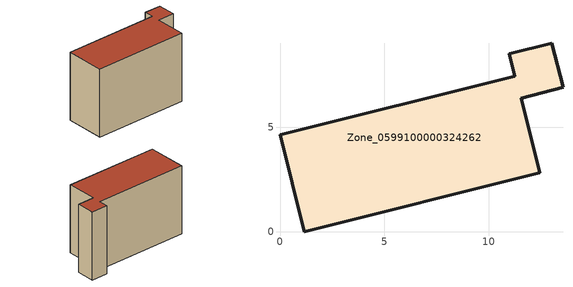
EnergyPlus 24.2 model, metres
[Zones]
Zone_0599100000324262
 floor ground (C_G): 11.26,7.45 10.99,8.53 13.02,9.04 13.56,6.92 11.55,6.41 12.45,2.82 1.17,0 0,4.66 z0
 wall outside (C_F): 1.17,0 12.45,2.82 11.55,6.41 13.56,6.92 13.02,9.04 10.99,8.53 11.26,7.45 0,4.66 1.17,0 z0:8.38
 roof outside (C_R): 11.26,7.45 0,4.66 1.17,0 12.45,2.82 11.55,6.41 13.56,6.92 13.02,9.04 10.99,8.53 z8.38
[BUILDING]
Pand.0599100000324262: North Axis=0; Terrain=City; Loads Convergence Tolerance Value=0.04; Temperature Convergence Tolerance Value=0.4; Solar Distribution=FullExterior; Maximum Number of Warmup Days=25; Minimum Number of Warmup Days=1
[Site:Location]
Rotterdam.The.Hague.AP_ZH_NLD Design_Conditions: Latitude=51.96; Longitude=4.45; Time Zone=1; Elevation=-4.5
[SITE:GROUNDTEMPERATURE:BUILDINGSURFACE]
18, 18, 18, 18, 18, 18, 18, 18, 18, 18, 18, 18
[MATERIAL] Thermal Absorptance=0.9; Solar Absorptance=0.7; Visible Absorptance=0.7
Name | Roughness | Thickness | Conductivity | Density | Specific Heat
G.TI.1992-2005 | MediumSmooth | 0.15 | 0.06 | 540 | 1210
F.TI.1992-2005 | Rough | 0.3 | 0.12 | 1920 | 840
R.TI.1992-2005 | MediumRough | 0.2 | 0.08 | 1500 | 1000
[CONSTRUCTION]
C_G: G.TI.1992-2005
C_F: F.TI.1992-2005
C_R: R.TI.1992-2005
[ZONE]
Zone_0599100000324262: Type=1; Multiplier=1; Ceiling Height=Autocalculate; Volume=Autocalculate; Floor Area=autocalculate; Part of Total Floor Area=Yes
[ZONEINFILTRATION:DESIGNFLOWRATE]
Infil_Zone_0599100000324262: Zone or ZoneList or Space or SpaceList=Zone_0599100000324262; Schedule=AlwaysOn; Design Flow Rate Calculation Method=Flow/Area; Flow Rate per Floor Area=0.0015; Constant Term Coefficient=1; Temperature Term Coefficient=0; Velocity Term Coefficient=0; Velocity Squared Term Coefficient=0
[HVACTEMPLATE:ZONE:IDEALLOADSAIRSYSTEM]
Zone_0599100000324262: Maximum Heating Supply Air Temperature=50; Minimum Cooling Supply Air Temperature=13; Maximum Heating Supply Air Humidity Ratio=0.0156; Minimum Cooling Supply Air Humidity Ratio=0.0077; Heating Limit=NoLimit; Cooling Limit=NoLimit; Dehumidification Control Type=ConstantSensibleHeatRatio; Cooling Sensible Heat Ratio=0.7; Dehumidification Setpoint=60; Humidification Control Type=None; Humidification Setpoint=30; Outdoor Air Method=None; Outdoor Air Flow Rate per Person=0.00944; Outdoor Air Flow Rate per Zone Floor Area=0; Outdoor Air Flow Rate per Zone=0; Demand Controlled Ventilation Type=None; Outdoor Air Economizer Type=NoEconomizer; Heat Recovery Type=None; Sensible Heat Recovery Effectiveness=0.7; Latent Heat Recovery Effectiveness=0.65
[ZONECONTROL:THERMOSTAT]
ThermostatControl_Zone_0599100000324262: Zone or ZoneList=Zone_0599100000324262; Control Type Schedule=DualSetpointControlType; Control 1=Thermostat_Zone_0599100000324262; Temperature Difference Between Cutout And Setpoint=0
[THERMOSTATSETPOINT:DUALSETPOINT]
Thermostat_Zone_0599100000324262: Heating Setpoint Temperature Schedule=HeatingSetpoint_Zone_0599100000324262; Cooling Setpoint Temperature Schedule=CoolingSetpoint_Zone_0599100000324262
[SCHEDULE:COMPACT]
HeatingSetpoint_Zone_0599100000324262: Through: 12/31, For: AllDays, Until: 24:00, 21
CoolingSetpoint_Zone_0599100000324262: Through: 12/31, For: AllDays, Until: 24:00, 24
DualSetpointControlType: Through: 12/31, For: AllDays, Until: 24:00, 4
AlwaysOn: Through: 12/31, For: AllDays, Until: 24:00, 1
